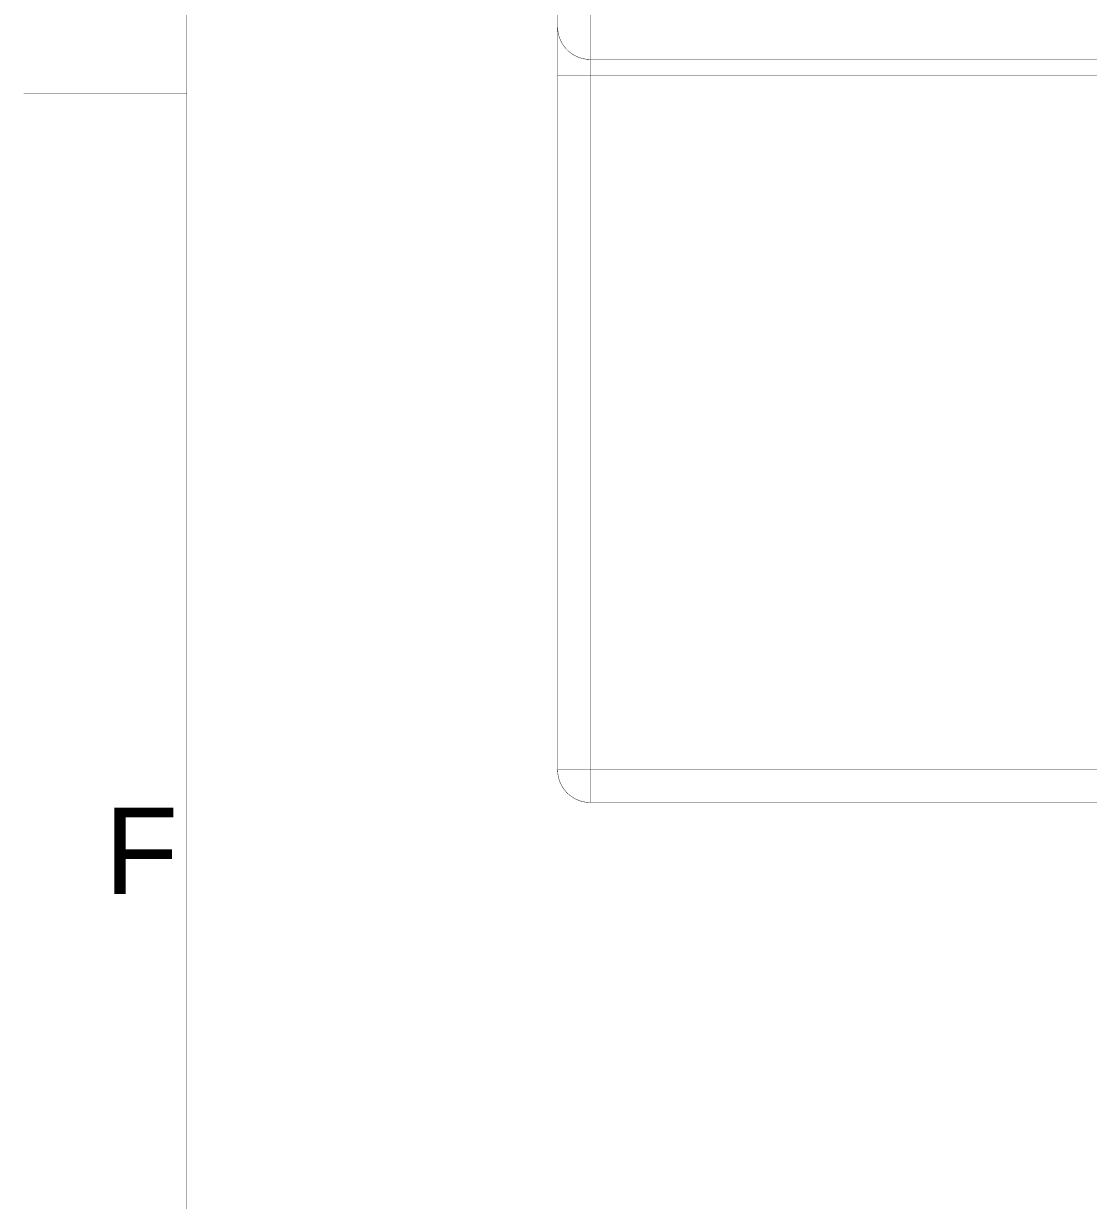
# Model space of a CAD drawing. Header units: inches. Extents: x 0 to 35.2, y -0.7 to 15.9.
# Drawn here: x 11.796 to 13.081, y 10.339 to 11.758 of the extents above; entities that cross this region are included whole.
import ezdxf

# ---------------------------------------------------------------- set-up
doc = ezdxf.new("R2010")
doc.units = ezdxf.units.IN
doc.header["$MEASUREMENT"] = 0
doc.layers.add('Dimensions', color=6, linetype='Continuous')
doc.styles.add('Arial', font='', dxfattribs={"height": 0.2})
doc.styles.get('Arial').set_extended_font_data('Arial')

msp = doc.modelspace()

# ---------------------------------------------------------------- linework, layer by layer
at = {"layer": 'Dimensions'}
for points in [[(11.9933, -0.5315, 0.0005, 0.0005, 0), (11.9933, 15.6102, 0.0005, 0.0005, 0)], [(12.4403, 11.7538, 0.0005, 0.0005, 0), (12.4403, 11.7954, 0.0005, 0.0005, 0)], [(12.4797, 11.7144, 0.0005, 0.0005, 0), (12.4797, 11.7838, 0.0005, 0.0005, 0)], [(12.4403, 11.7057, 0.0005, 0.0005, 0), (12.4403, 11.7538, 0.0005, 0.0005, 0)], [(12.4797, 11.7144, 0.0005, 0.0005, -0.414214), (12.4403, 11.7538, 0.0005, 0.0005, 0)], [(12.4797, 11.7144, 0.0005, 0.0005, 0), (15.8582, 11.7144, 0.0005, 0.0005, 0)], [(12.4797, 11.6947, 0.0005, 0.0005, 0), (12.4797, 11.7144, 0.0005, 0.0005, 0)], [(12.4403, 11.6947, 0.0005, 0.0005, 0), (12.4403, 11.7057, 0.0005, 0.0005, 0)], [(12.4403, 11.6947, 0.0005, 0.0005, 0), (12.4797, 11.6947, 0.0005, 0.0005, 0)], [(12.4403, 10.8579, 0.0005, 0.0005, 0), (12.4403, 11.6947, 0.0005, 0.0005, 0)], [(12.4797, 11.6947, 0.0005, 0.0005, 0), (15.8582, 11.6947, 0.0005, 0.0005, 0)], [(12.4797, 10.8579, 0.0005, 0.0005, 0), (12.4797, 11.6947, 0.0005, 0.0005, 0)], [(11.7965, 11.6732, 0.0005, 0.0005, 0), (11.9933, 11.6732, 0.0005, 0.0005, 0)], [(12.4403, 10.8579, 0.0005, 0.0005, 0), (12.4797, 10.8579, 0.0005, 0.0005, 0)], [(12.4797, 10.8185, 0.0005, 0.0005, -0.414214), (12.4403, 10.8579, 0.0005, 0.0005, 0)], [(12.4797, 10.8579, 0.0005, 0.0005, 0), (15.8582, 10.8579, 0.0005, 0.0005, 0)], [(12.4797, 10.8185, 0.0005, 0.0005, 0), (12.4797, 10.8579, 0.0005, 0.0005, 0)], [(12.4797, 10.8185, 0.0005, 0.0005, 0), (15.8582, 10.8185, 0.0005, 0.0005, 0)]]:
    msp.add_lwpolyline(points, format="xyseb", dxfattribs=at)
for points in [[(12.4402, 11.7538, 0.00025, 0.00025, 1), (12.4404, 11.7538, 0.00025, 0.00025, 1)], [(12.4402, 11.7538, 0.00025, 0.00025, 1), (12.4404, 11.7538, 0.00025, 0.00025, 1)], [(12.4402, 11.7538, 0.00025, 0.00025, 1), (12.4404, 11.7538, 0.00025, 0.00025, 1)], [(12.4796, 11.7144, 0.00025, 0.00025, 1), (12.4798, 11.7144, 0.00025, 0.00025, 1)], [(12.4796, 11.7144, 0.00025, 0.00025, 1), (12.4798, 11.7144, 0.00025, 0.00025, 1)], [(12.4796, 11.7144, 0.00025, 0.00025, 1), (12.4798, 11.7144, 0.00025, 0.00025, 1)], [(12.4796, 11.7144, 0.00025, 0.00025, 1), (12.4798, 11.7144, 0.00025, 0.00025, 1)], [(12.4402, 11.7057, 0.00025, 0.00025, 1), (12.4404, 11.7057, 0.00025, 0.00025, 1)], [(12.4402, 11.7057, 0.00025, 0.00025, 1), (12.4404, 11.7057, 0.00025, 0.00025, 1)], [(12.4402, 11.6947, 0.00025, 0.00025, 1), (12.4404, 11.6947, 0.00025, 0.00025, 1)], [(12.4402, 11.6947, 0.00025, 0.00025, 1), (12.4404, 11.6947, 0.00025, 0.00025, 1)], [(12.4402, 11.6947, 0.00025, 0.00025, 1), (12.4404, 11.6947, 0.00025, 0.00025, 1)], [(12.4796, 11.6947, 0.00025, 0.00025, 1), (12.4798, 11.6947, 0.00025, 0.00025, 1)], [(12.4796, 11.6947, 0.00025, 0.00025, 1), (12.4798, 11.6947, 0.00025, 0.00025, 1)], [(12.4796, 11.6947, 0.00025, 0.00025, 1), (12.4798, 11.6947, 0.00025, 0.00025, 1)], [(12.4796, 11.6947, 0.00025, 0.00025, 1), (12.4798, 11.6947, 0.00025, 0.00025, 1)], [(11.7963, 11.6732, 0.00025, 0.00025, 1), (11.7966, 11.6732, 0.00025, 0.00025, 1)], [(11.9932, 11.6732, 0.00025, 0.00025, 1), (11.9934, 11.6732, 0.00025, 0.00025, 1)], [(12.4402, 10.8579, 0.00025, 0.00025, 1), (12.4404, 10.8579, 0.00025, 0.00025, 1)], [(12.4402, 10.8579, 0.00025, 0.00025, 1), (12.4404, 10.8579, 0.00025, 0.00025, 1)], [(12.4402, 10.8579, 0.00025, 0.00025, 1), (12.4404, 10.8579, 0.00025, 0.00025, 1)], [(12.4796, 10.8579, 0.00025, 0.00025, 1), (12.4798, 10.8579, 0.00025, 0.00025, 1)], [(12.4796, 10.8579, 0.00025, 0.00025, 1), (12.4798, 10.8579, 0.00025, 0.00025, 1)], [(12.4796, 10.8579, 0.00025, 0.00025, 1), (12.4798, 10.8579, 0.00025, 0.00025, 1)], [(12.4796, 10.8579, 0.00025, 0.00025, 1), (12.4798, 10.8579, 0.00025, 0.00025, 1)], [(12.4796, 10.8185, 0.00025, 0.00025, 1), (12.4798, 10.8185, 0.00025, 0.00025, 1)], [(12.4796, 10.8185, 0.00025, 0.00025, 1), (12.4798, 10.8185, 0.00025, 0.00025, 1)], [(12.4796, 10.8185, 0.00025, 0.00025, 1), (12.4798, 10.8185, 0.00025, 0.00025, 1)]]:
    msp.add_lwpolyline(points, format="xyseb", close=True, dxfattribs=at)

# ---------------------------------------------------------------- texts
at = {"layer": 'Dimensions', "style": 'Arial'}
msp.add_text('F', height=0.1042, dxfattribs=at).set_placement((11.8938, 10.7081))

doc.saveas('drawing.dxf')
